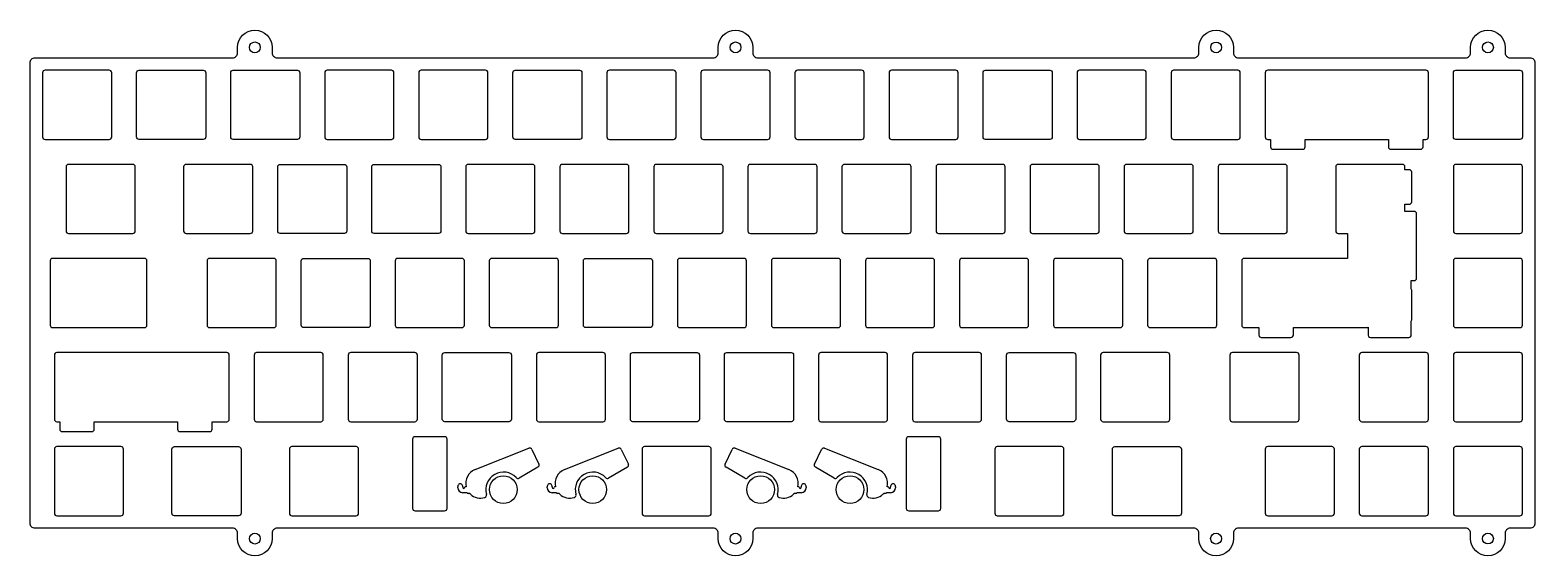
# Model space of a CAD drawing. Header units: millimetres. Extents: x -2 to 303, y -101 to 6.
import ezdxf

# ---------------------------------------------------------------- set-up
doc = ezdxf.new("R2010")
doc.units = ezdxf.units.MM
doc.layers.get('0').update_dxf_attribs({"linetype": 'CONTINUOUS'})

msp = doc.modelspace()

# ---------------------------------------------------------------- linework, layer by layer
for p, q in [((88.13, -83.36), (99.01, -79.06)), ((106.24, -83.36), (117.12, -79.06)), ((140.82, -79.06), (151.7, -83.36)), ((158.93, -79.06), (169.81, -83.36)), ((99.64, -79.3), (101.06, -82.25)), ((117.75, -79.3), (119.18, -82.25)), ((138.76, -82.25), (140.19, -79.3)), ((156.87, -82.25), (158.3, -79.3)), ((100.86, -82.9), (97.07, -85.09)), ((118.98, -82.9), (115.18, -85.09)), ((142.76, -85.09), (138.96, -82.9)), ((160.87, -85.09), (157.07, -82.9)), ((84.63, -87.05), (84.63, -86.85)), ((85.63, -86.85), (85.63, -87)), ((86.25, -88.05), (85.63, -88.05)), ((86.53, -88.13), (86.5, -88.12)), ((86.84, -88.2), (86.78, -88.2)), ((102.74, -87.05), (102.74, -86.85)), ((103.74, -86.85), (103.74, -87)), ((104.36, -88.05), (103.74, -88.05)), ((104.64, -88.13), (104.61, -88.12)), ((104.95, -88.2), (104.89, -88.2)), ((153.05, -88.2), (152.99, -88.2)), ((153.33, -88.12), (153.3, -88.13)), ((154.19, -88.05), (153.58, -88.05)), ((154.19, -87), (154.19, -86.85)), ((155.19, -86.85), (155.19, -87.05)), ((171.16, -88.2), (171.1, -88.2)), ((171.44, -88.12), (171.41, -88.13)), ((172.3, -88.05), (171.69, -88.05)), ((172.3, -87), (172.3, -86.85)), ((173.3, -86.85), (173.3, -87.05))]:
    msp.add_line(p, q)
for points in [[(137.38, -97.35), (137.38, -96.25, 0.414214), (136.38, -95.25), (48.03, -95.25, 0.414214), (47.03, -96.25), (47.03, -97.35, -1), (40.03, -97.35), (40.03, -96.25, 0.414214), (39.03, -95.25), (-1, -95.25, -0.414214), (-2, -94.25), (-2, -1, -0.414214), (-1, 0), (39.03, 0, 0.414214), (40.03, 1), (40.03, 2.1, -1), (47.03, 2.1), (47.03, 1, 0.414214), (48.03, 0), (136.38, 0, 0.414214), (137.38, 1), (137.38, 2.1, -1), (144.38, 2.1), (144.38, 1, 0.414214), (145.38, 0), (233.73, 0, 0.414214), (234.73, 1), (234.73, 2.1, -1), (241.73, 2.1), (241.73, 1, 0.414214), (242.73, 0), (288.78, 0, 0.414214), (289.78, 1), (289.78, 2.1, -1), (296.78, 2.1), (296.78, 1, 0.414214), (297.78, 0), (301.8, 0, -0.414214), (302.8, -1), (302.8, -94.25, -0.414214), (301.8, -95.25), (297.78, -95.25, 0.414214), (296.78, -96.25), (296.78, -97.35, -1), (289.78, -97.35), (289.78, -96.25, 0.414214), (288.78, -95.25), (242.73, -95.25, 0.414214), (241.73, -96.25), (241.73, -97.35, -1), (234.73, -97.35), (234.73, -96.25, 0.414214), (233.73, -95.25), (145.38, -95.25, 0.414214), (144.38, -96.25), (144.38, -97.35, -1)], [(1.03, -16.53), (14.03, -16.53, 0.414214), (14.53, -16.03), (14.53, -3.03, 0.414214), (14.03, -2.53), (13.54, -2.53), (13.53, -2.53), (1.53, -2.53), (1.51, -2.53), (1.03, -2.53, 0.414214), (0.53, -3.03), (0.53, -16.03, 0.414214)], [(20.08, -16.53, -0.414214), (19.58, -16.03), (19.58, -3.03, -0.414214), (20.08, -2.53), (20.56, -2.53), (20.58, -2.53), (32.58, -2.53), (32.59, -2.53), (33.08, -2.53, -0.414214), (33.58, -3.03), (33.58, -16.03, -0.414214), (33.08, -16.53)], [(52.63, -16.03, -0.414214), (52.13, -16.53), (39.13, -16.53, -0.414214), (38.63, -16.03), (38.63, -3.03, -0.414214), (39.13, -2.53), (39.61, -2.53), (39.63, -2.53), (51.63, -2.53), (51.64, -2.53), (52.13, -2.53, -0.414214), (52.63, -3.03)], [(70.68, -2.53), (58.68, -2.53), (58.66, -2.53), (58.18, -2.53, 0.414214), (57.68, -3.03), (57.68, -16.03, 0.414214), (58.18, -16.53), (71.18, -16.53, 0.414214), (71.68, -16.03), (71.68, -3.03, 0.414214), (71.18, -2.53), (70.69, -2.53)], [(76.73, -3.03), (76.73, -16.03, 0.414214), (77.23, -16.53), (90.23, -16.53, 0.414214), (90.73, -16.03), (90.73, -3.03, 0.414214), (90.23, -2.53), (89.74, -2.53), (89.73, -2.53), (77.73, -2.53), (77.71, -2.53), (77.23, -2.53, 0.414214)], [(95.78, -3.03, -0.414214), (96.28, -2.53), (96.76, -2.53), (96.78, -2.53), (108.78, -2.53), (108.79, -2.53), (109.28, -2.53, -0.414214), (109.78, -3.03), (109.78, -16.03, -0.414214), (109.28, -16.53), (96.28, -16.53, -0.414214), (95.78, -16.03)], [(128.83, -16.03), (128.83, -3.03, 0.414214), (128.33, -2.53), (127.84, -2.53), (127.83, -2.53), (115.83, -2.53), (115.81, -2.53), (115.33, -2.53, 0.414214), (114.83, -3.03), (114.83, -16.03, 0.414214), (115.33, -16.53), (128.33, -16.53, 0.414214)], [(133.88, -3.03), (133.88, -16.03, 0.414214), (134.38, -16.53), (147.38, -16.53, 0.414214), (147.88, -16.03), (147.88, -3.03, 0.414214), (147.38, -2.53), (146.89, -2.53), (146.88, -2.53), (134.88, -2.53), (134.86, -2.53), (134.38, -2.53, 0.414214)], [(153.93, -2.53), (153.91, -2.53), (153.43, -2.53, 0.414214), (152.93, -3.03), (152.93, -16.03, 0.414214), (153.43, -16.53), (166.43, -16.53, 0.414214), (166.93, -16.03), (166.93, -3.03, 0.414214), (166.43, -2.53), (165.94, -2.53), (165.93, -2.53)], [(171.98, -3.03), (171.98, -16.03, 0.414214), (172.48, -16.53), (185.48, -16.53, 0.414214), (185.98, -16.03), (185.98, -3.03, 0.414214), (185.48, -2.53), (184.99, -2.53), (184.98, -2.53), (172.98, -2.53), (172.96, -2.53), (172.48, -2.53, 0.414214)], [(204.53, -2.53, -0.414214), (205.03, -3.03), (205.03, -16.03, -0.414214), (204.53, -16.53), (191.53, -16.53, -0.414214), (191.03, -16.03), (191.03, -3.03, -0.414214), (191.53, -2.53), (192.01, -2.53), (192.03, -2.53), (204.03, -2.53), (204.04, -2.53)], [(210.58, -16.53), (223.58, -16.53, 0.414214), (224.08, -16.03), (224.08, -3.03, 0.414214), (223.58, -2.53), (223.09, -2.53), (223.08, -2.53), (211.08, -2.53), (211.06, -2.53), (210.58, -2.53, 0.414214), (210.08, -3.03), (210.08, -16.03, 0.414214)], [(242.63, -2.53), (242.14, -2.53), (242.13, -2.53), (230.13, -2.53), (230.11, -2.53), (229.63, -2.53, 0.414214), (229.13, -3.03), (229.13, -16.03, 0.414214), (229.63, -16.53), (242.63, -16.53, 0.414214), (243.13, -16.03), (243.13, -3.03, 0.414214)], [(256.26, -18.03), (256.26, -16.53), (273.14, -16.53), (273.14, -18.03, 0.414214), (273.64, -18.53), (279.64, -18.53, 0.414214), (280.14, -18.03), (280.14, -16.53), (280.73, -16.53, 0.414214), (281.23, -16.03), (281.23, -3.03, 0.414214), (280.73, -2.53), (280.24, -2.53), (280.23, -2.53), (249.18, -2.53), (249.16, -2.53), (248.68, -2.53, 0.414214), (248.18, -3.03), (248.18, -16.03, 0.414214), (248.68, -16.53), (249.26, -16.53), (249.26, -18.03, 0.414214), (249.76, -18.53), (255.76, -18.53, 0.414214)], [(286.78, -16.53, -0.414214), (286.28, -16.03), (286.28, -3.03, -0.414214), (286.78, -2.53), (287.26, -2.53), (287.28, -2.53), (299.28, -2.53), (299.29, -2.53), (299.78, -2.53, -0.414214), (300.28, -3.03), (300.28, -16.03, -0.414214), (299.78, -16.53)], [(18.3, -21.58), (18.29, -21.58), (6.29, -21.58), (6.27, -21.58), (5.79, -21.58, 0.414214), (5.29, -22.08), (5.29, -35.08, 0.414214), (5.79, -35.58), (18.79, -35.58, 0.414214), (19.29, -35.08), (19.29, -22.08, 0.414214), (18.79, -21.58)], [(29.1, -22.08), (29.1, -35.08, 0.414214), (29.6, -35.58), (42.6, -35.58, 0.414214), (43.1, -35.08), (43.1, -22.08, 0.414214), (42.6, -21.58), (42.11, -21.58), (42.1, -21.58), (30.1, -21.58), (30.09, -21.58), (29.6, -21.58, 0.414214)], [(61.65, -21.58, -0.414214), (62.15, -22.08), (62.15, -35.08, -0.414214), (61.65, -35.58), (48.65, -35.58, -0.414214), (48.15, -35.08), (48.15, -22.08, -0.414214), (48.65, -21.58), (49.14, -21.58), (49.15, -21.58), (61.15, -21.58), (61.16, -21.58)], [(81.2, -35.08, -0.414214), (80.7, -35.58), (67.7, -35.58, -0.414214), (67.2, -35.08), (67.2, -22.08, -0.414214), (67.7, -21.58), (68.19, -21.58), (68.2, -21.58), (80.2, -21.58), (80.21, -21.58), (80.7, -21.58, -0.414214), (81.2, -22.08)], [(86.25, -22.08), (86.25, -35.08, 0.414214), (86.75, -35.58), (99.75, -35.58, 0.414214), (100.25, -35.08), (100.25, -22.08, 0.414214), (99.75, -21.58), (99.26, -21.58), (99.25, -21.58), (87.25, -21.58), (87.24, -21.58), (86.75, -21.58, 0.414214)], [(106.3, -21.58), (106.29, -21.58), (105.8, -21.58, 0.414214), (105.3, -22.08), (105.3, -35.08, 0.414214), (105.8, -35.58), (118.8, -35.58, 0.414214), (119.3, -35.08), (119.3, -22.08, 0.414214), (118.8, -21.58), (118.31, -21.58), (118.3, -21.58)], [(125.35, -21.58), (125.34, -21.58), (124.85, -21.58, 0.414214), (124.35, -22.08), (124.35, -35.08, 0.414214), (124.85, -35.58), (137.85, -35.58, 0.414214), (138.35, -35.08), (138.35, -22.08, 0.414214), (137.85, -21.58), (137.36, -21.58), (137.35, -21.58)], [(144.4, -21.58), (144.39, -21.58), (143.9, -21.58, 0.414214), (143.4, -22.08), (143.4, -35.08, 0.414214), (143.9, -35.58), (156.9, -35.58, 0.414214), (157.4, -35.08), (157.4, -22.08, 0.414214), (156.9, -21.58), (156.41, -21.58), (156.4, -21.58)], [(175.46, -21.58), (175.45, -21.58), (163.45, -21.58), (163.44, -21.58), (162.95, -21.58, 0.414214), (162.45, -22.08), (162.45, -35.08, 0.414214), (162.95, -35.58), (175.95, -35.58, 0.414214), (176.45, -35.08), (176.45, -22.08, 0.414214), (175.95, -21.58)], [(181.5, -22.08), (181.5, -35.08, 0.414214), (182, -35.58), (195, -35.58, 0.414214), (195.5, -35.08), (195.5, -22.08, 0.414214), (195, -21.58), (194.51, -21.58), (194.5, -21.58), (182.5, -21.58), (182.49, -21.58), (182, -21.58, 0.414214)], [(201.05, -35.58), (214.05, -35.58, 0.414214), (214.55, -35.08), (214.55, -22.08, 0.414214), (214.05, -21.58), (213.56, -21.58), (213.55, -21.58), (201.55, -21.58), (201.54, -21.58), (201.05, -21.58, 0.414214), (200.55, -22.08), (200.55, -35.08, 0.414214)], [(233.1, -21.58), (232.61, -21.58), (232.6, -21.58), (220.6, -21.58), (220.59, -21.58), (220.1, -21.58, 0.414214), (219.6, -22.08), (219.6, -35.08, 0.414214), (220.1, -35.58), (233.1, -35.58, 0.414214), (233.6, -35.08), (233.6, -22.08, 0.414214)], [(252.65, -35.08), (252.65, -22.08, 0.414214), (252.15, -21.58), (251.66, -21.58), (251.65, -21.58), (239.65, -21.58), (239.64, -21.58), (239.15, -21.58, 0.414214), (238.65, -22.08), (238.65, -35.08, 0.414214), (239.15, -35.58), (252.15, -35.58, 0.414214)], [(277.76, -45.1), (278.34, -45.1, 0.414214), (278.84, -44.6), (278.84, -31.6, 0.414214), (278.34, -31.1), (276.46, -31.1), (276.46, -29.66), (277.34, -29.66, 0.414214), (277.84, -29.16), (277.84, -23.16, 0.414214), (277.34, -22.66), (276.46, -22.66), (276.46, -22.08, 0.414214), (275.96, -21.58), (275.48, -21.58), (275.46, -21.58), (263.46, -21.58), (263.45, -21.58), (262.96, -21.58, 0.414214), (262.46, -22.08), (262.46, -35.08, 0.414214), (262.96, -35.58), (264.84, -35.58), (264.84, -40.63), (256.32, -40.63), (256.31, -40.63), (243.91, -40.63, 0.414214), (243.41, -41.13), (243.41, -54.13, 0.414214), (243.91, -54.63), (246.88, -54.63), (246.88, -56.13, 0.414214), (247.38, -56.63), (253.38, -56.63, 0.414214), (253.88, -56.13), (253.88, -54.63), (255.81, -54.63, 0.003482), (255.82, -54.63), (268.82, -54.63, 0.118697), (269.05, -54.57), (269.05, -55.94, 0.531199), (269.51, -56.63), (277.26, -56.63, 0.414214), (277.76, -56.13), (277.76, -53.32, 0.150833), (277.84, -53.04), (277.84, -47.04, 0.150833), (277.76, -46.76)], [(287.26, -21.58), (286.78, -21.58, 0.414214), (286.28, -22.08), (286.28, -35.08, 0.414214), (286.78, -35.58), (299.78, -35.58, 0.414214), (300.28, -35.08), (300.28, -22.08, 0.414214), (299.78, -21.58), (299.29, -21.58), (299.28, -21.58), (287.28, -21.58)], [(2.07, -41.13), (2.07, -54.13, 0.414214), (2.57, -54.63), (21.17, -54.63, 0.414214), (21.67, -54.13), (21.67, -41.13, 0.414214), (21.17, -40.63), (20.68, -40.63), (20.67, -40.63), (3.91, -40.63), (3.89, -40.63), (2.57, -40.63, 0.414214)], [(34.86, -40.63), (34.85, -40.63), (34.36, -40.63, 0.414214), (33.86, -41.13), (33.86, -54.13, 0.414214), (34.36, -54.63), (47.36, -54.63, 0.414214), (47.86, -54.13), (47.86, -41.13, 0.414214), (47.36, -40.63), (46.88, -40.63), (46.86, -40.63)], [(66.91, -54.13, -0.414214), (66.41, -54.63), (53.41, -54.63, -0.414214), (52.91, -54.13), (52.91, -41.13, -0.414214), (53.41, -40.63), (53.9, -40.63), (53.91, -40.63), (65.91, -40.63), (65.93, -40.63), (66.41, -40.63, -0.414214), (66.91, -41.13)], [(85.46, -40.63), (84.98, -40.63), (84.96, -40.63), (72.96, -40.63), (72.95, -40.63), (72.46, -40.63, 0.414214), (71.96, -41.13), (71.96, -54.13, 0.414214), (72.46, -54.63), (85.46, -54.63, 0.414214), (85.96, -54.13), (85.96, -41.13, 0.414214)], [(91.51, -54.63), (104.51, -54.63, 0.414214), (105.01, -54.13), (105.01, -41.13, 0.414214), (104.51, -40.63), (104.03, -40.63), (104.01, -40.63), (92.01, -40.63), (92, -40.63), (91.51, -40.63, 0.414214), (91.01, -41.13), (91.01, -54.13, 0.414214)], [(110.56, -54.63, -0.414214), (110.06, -54.13), (110.06, -41.13, -0.414214), (110.56, -40.63), (111.05, -40.63), (111.06, -40.63), (123.06, -40.63), (123.08, -40.63), (123.56, -40.63, -0.414214), (124.06, -41.13), (124.06, -54.13, -0.414214), (123.56, -54.63)], [(142.11, -40.63), (130.11, -40.63), (130.1, -40.63), (129.61, -40.63, 0.414214), (129.11, -41.13), (129.11, -54.13, 0.414214), (129.61, -54.63), (142.61, -54.63, 0.414214), (143.11, -54.13), (143.11, -41.13, 0.414214), (142.61, -40.63), (142.13, -40.63)], [(148.66, -54.63), (161.66, -54.63, 0.414214), (162.16, -54.13), (162.16, -41.13, 0.414214), (161.66, -40.63), (161.18, -40.63), (161.16, -40.63), (149.16, -40.63), (149.15, -40.63), (148.66, -40.63, 0.414214), (148.16, -41.13), (148.16, -54.13, 0.414214)], [(168.2, -40.63), (167.71, -40.63, 0.414214), (167.21, -41.13), (167.21, -54.13, 0.414214), (167.71, -54.63), (180.71, -54.63, 0.414214), (181.21, -54.13), (181.21, -41.13, 0.414214), (180.71, -40.63), (180.23, -40.63), (180.21, -40.63), (168.21, -40.63)], [(199.76, -40.63), (199.28, -40.63), (199.26, -40.63), (187.26, -40.63), (187.25, -40.63), (186.76, -40.63, 0.414214), (186.26, -41.13), (186.26, -54.13, 0.414214), (186.76, -54.63), (199.76, -54.63, 0.414214), (200.26, -54.13), (200.26, -41.13, 0.414214)], [(218.33, -40.63), (218.31, -40.63), (206.31, -40.63), (206.3, -40.63), (205.81, -40.63, 0.414214), (205.31, -41.13), (205.31, -54.13, 0.414214), (205.81, -54.63), (218.81, -54.63, 0.414214), (219.31, -54.13), (219.31, -41.13, 0.414214), (218.81, -40.63)], [(224.86, -54.63), (237.86, -54.63, 0.414214), (238.36, -54.13), (238.36, -41.13, 0.414214), (237.86, -40.63), (237.38, -40.63), (237.36, -40.63), (225.36, -40.63), (225.35, -40.63), (224.86, -40.63, 0.414214), (224.36, -41.13), (224.36, -54.13, 0.414214)], [(299.78, -40.63), (299.29, -40.63), (299.28, -40.63), (287.28, -40.63), (287.26, -40.63), (286.78, -40.63, 0.414214), (286.28, -41.13), (286.28, -54.13, 0.414214), (286.78, -54.63), (299.78, -54.63, 0.414214), (300.28, -54.13), (300.28, -41.13, 0.414214)], [(10.99, -73.68), (12.92, -73.68, 0.003446), (12.93, -73.68), (25.93, -73.68, 0.003446), (25.94, -73.68), (27.87, -73.68), (27.87, -75.18, 0.414214), (28.37, -75.68), (34.37, -75.68, 0.414214), (34.87, -75.18), (34.87, -73.68), (37.84, -73.68, 0.414214), (38.34, -73.18), (38.34, -60.18, 0.414214), (37.84, -59.68), (25.44, -59.68), (25.43, -59.68), (13.43, -59.68), (13.42, -59.68), (3.41, -59.68, 0.414214), (2.91, -60.18), (2.91, -73.18, 0.414214), (3.41, -73.68), (3.99, -73.68), (3.99, -75.18, 0.414214), (4.49, -75.68), (10.49, -75.68, 0.414214), (10.99, -75.18)], [(43.89, -73.68), (56.89, -73.68, 0.414214), (57.39, -73.18), (57.39, -60.18, 0.414214), (56.89, -59.68), (56.4, -59.68), (56.39, -59.68), (44.39, -59.68), (44.37, -59.68), (43.89, -59.68, 0.414214), (43.39, -60.18), (43.39, -73.18, 0.414214)], [(63.42, -59.68), (62.94, -59.68, 0.414214), (62.44, -60.18), (62.44, -73.18, 0.414214), (62.94, -73.68), (75.94, -73.68, 0.414214), (76.44, -73.18), (76.44, -60.18, 0.414214), (75.94, -59.68), (75.45, -59.68), (75.44, -59.68), (63.44, -59.68)], [(81.99, -73.68, -0.414214), (81.49, -73.18), (81.49, -60.18, -0.414214), (81.99, -59.68), (82.47, -59.68), (82.49, -59.68), (94.49, -59.68), (94.5, -59.68), (94.99, -59.68, -0.414214), (95.49, -60.18), (95.49, -73.18, -0.414214), (94.99, -73.68)], [(114.04, -59.68), (113.55, -59.68), (113.54, -59.68), (101.54, -59.68), (101.52, -59.68), (101.04, -59.68, 0.414214), (100.54, -60.18), (100.54, -73.18, 0.414214), (101.04, -73.68), (114.04, -73.68, 0.414214), (114.54, -73.18), (114.54, -60.18, 0.414214)], [(133.59, -73.18, -0.414214), (133.09, -73.68), (120.09, -73.68, -0.414214), (119.59, -73.18), (119.59, -60.18, -0.414214), (120.09, -59.68), (120.57, -59.68), (120.59, -59.68), (132.59, -59.68), (132.6, -59.68), (133.09, -59.68, -0.414214), (133.59, -60.18)], [(138.64, -60.18, -0.414214), (139.14, -59.68), (139.62, -59.68), (139.64, -59.68), (151.64, -59.68), (151.65, -59.68), (152.14, -59.68, -0.414214), (152.64, -60.18), (152.64, -73.18, -0.414214), (152.14, -73.68), (139.14, -73.68, -0.414214), (138.64, -73.18)], [(158.67, -59.68), (158.19, -59.68, 0.414214), (157.69, -60.18), (157.69, -73.18, 0.414214), (158.19, -73.68), (171.19, -73.68, 0.414214), (171.69, -73.18), (171.69, -60.18, 0.414214), (171.19, -59.68), (170.7, -59.68), (170.69, -59.68), (158.69, -59.68)], [(189.75, -59.68), (189.74, -59.68), (177.74, -59.68), (177.72, -59.68), (177.24, -59.68, 0.414214), (176.74, -60.18), (176.74, -73.18, 0.414214), (177.24, -73.68), (190.24, -73.68, 0.414214), (190.74, -73.18), (190.74, -60.18, 0.414214), (190.24, -59.68)], [(209.29, -59.68, -0.414214), (209.79, -60.18), (209.79, -73.18, -0.414214), (209.29, -73.68), (196.29, -73.68, -0.414214), (195.79, -73.18), (195.79, -60.18, -0.414214), (196.29, -59.68), (196.77, -59.68), (196.79, -59.68), (208.79, -59.68), (208.8, -59.68)], [(228.34, -59.68), (227.85, -59.68), (227.84, -59.68), (215.84, -59.68), (215.82, -59.68), (215.34, -59.68, 0.414214), (214.84, -60.18), (214.84, -73.18, 0.414214), (215.34, -73.68), (228.34, -73.68, 0.414214), (228.84, -73.18), (228.84, -60.18, 0.414214)], [(254.03, -59.68), (242.03, -59.68), (242.02, -59.68), (241.53, -59.68, 0.414214), (241.03, -60.18), (241.03, -73.18, 0.414214), (241.53, -73.68), (254.53, -73.68, 0.414214), (255.03, -73.18), (255.03, -60.18, 0.414214), (254.53, -59.68), (254.05, -59.68)], [(267.73, -73.68), (280.73, -73.68, 0.414214), (281.23, -73.18), (281.23, -60.18, 0.414214), (280.73, -59.68), (280.24, -59.68), (280.23, -59.68), (268.23, -59.68), (268.21, -59.68), (267.73, -59.68, 0.414214), (267.23, -60.18), (267.23, -73.18, 0.414214)], [(286.78, -73.68), (299.78, -73.68, 0.414214), (300.28, -73.18), (300.28, -60.18, 0.414214), (299.78, -59.68), (299.29, -59.68), (299.28, -59.68), (287.28, -59.68), (287.26, -59.68), (286.78, -59.68, 0.414214), (286.28, -60.18), (286.28, -73.18, 0.414214)], [(16.41, -78.73), (15.92, -78.73), (15.91, -78.73), (3.91, -78.73), (3.89, -78.73), (3.41, -78.73, 0.414214), (2.91, -79.23), (2.91, -92.23, 0.414214), (3.41, -92.73), (16.41, -92.73, 0.414214), (16.91, -92.23), (16.91, -79.23, 0.414214)], [(27.22, -92.73, -0.414214), (26.72, -92.23), (26.72, -79.23, -0.414214), (27.22, -78.73), (27.7, -78.73), (27.72, -78.73), (39.72, -78.73), (39.73, -78.73), (40.22, -78.73, -0.414214), (40.72, -79.23), (40.72, -92.23, -0.414214), (40.22, -92.73)], [(64.03, -78.73), (63.55, -78.73), (63.53, -78.73), (51.53, -78.73), (51.52, -78.73), (51.03, -78.73, 0.414214), (50.53, -79.23), (50.53, -92.23, 0.414214), (51.03, -92.73), (64.03, -92.73, 0.414214), (64.53, -92.23), (64.53, -79.23, 0.414214)], [(75.97, -91.73), (81.97, -91.73, 0.414214), (82.47, -91.23), (82.47, -77.23, 0.414214), (81.97, -76.73), (81.48, -76.73), (81.47, -76.73), (76.47, -76.73), (76.45, -76.73), (75.97, -76.73, 0.414214), (75.47, -77.23), (75.47, -91.23, 0.414214)], [(134.98, -78.73), (134.97, -78.73), (122.97, -78.73), (122.95, -78.73), (122.47, -78.73, 0.414214), (121.97, -79.23), (121.97, -92.23, 0.414214), (122.47, -92.73), (135.47, -92.73, 0.414214), (135.97, -92.23), (135.97, -79.23, 0.414214), (135.47, -78.73)], [(182.47, -91.23), (182.47, -77.23, 0.414214), (181.97, -76.73), (181.48, -76.73), (181.47, -76.73), (176.47, -76.73), (176.45, -76.73), (175.97, -76.73, 0.414214), (175.47, -77.23), (175.47, -91.23, 0.414214), (175.97, -91.73), (181.97, -91.73, 0.414214)], [(194.39, -78.73), (193.91, -78.73, 0.414214), (193.41, -79.23), (193.41, -92.23, 0.414214), (193.91, -92.73), (206.91, -92.73, 0.414214), (207.41, -92.23), (207.41, -79.23, 0.414214), (206.91, -78.73), (206.42, -78.73), (206.41, -78.73), (194.41, -78.73)], [(217.22, -79.23, -0.414214), (217.72, -78.73), (218.2, -78.73), (218.22, -78.73), (230.22, -78.73), (230.23, -78.73), (230.72, -78.73, -0.414214), (231.22, -79.23), (231.22, -92.23, -0.414214), (230.72, -92.73), (217.72, -92.73, -0.414214), (217.22, -92.23)], [(261.19, -78.73), (261.18, -78.73), (249.18, -78.73), (249.16, -78.73), (248.68, -78.73, 0.414214), (248.18, -79.23), (248.18, -92.23, 0.414214), (248.68, -92.73), (261.68, -92.73, 0.414214), (262.18, -92.23), (262.18, -79.23, 0.414214), (261.68, -78.73)], [(281.23, -92.23), (281.23, -79.23, 0.414214), (280.73, -78.73), (280.24, -78.73), (280.23, -78.73), (268.23, -78.73), (268.21, -78.73), (267.73, -78.73, 0.414214), (267.23, -79.23), (267.23, -92.23, 0.414214), (267.73, -92.73), (280.73, -92.73, 0.414214)], [(287.28, -78.73), (287.26, -78.73), (286.78, -78.73, 0.414214), (286.28, -79.23), (286.28, -92.23, 0.414214), (286.78, -92.73), (299.78, -92.73, 0.414214), (300.28, -92.23), (300.28, -79.23, 0.414214), (299.78, -78.73), (299.29, -78.73), (299.28, -78.73)]]:
    msp.add_lwpolyline(points, format="xyb", close=True)
for centre, radius in [((43.52, 2.1), 1.1), ((140.89, 2.11), 1.1), ((238.23, 2.09), 1.1), ((293.29, 2.1), 1.1), ((93.86, -87.43), 2.8), ((111.97, -87.43), 2.8), ((145.97, -87.43), 2.8), ((164.08, -87.43), 2.8), ((43.53, -97.35), 1.1), ((140.87, -97.36), 1.1), ((238.22, -97.36), 1.1), ((293.28, -97.34), 1.1)]:
    msp.add_circle(centre, radius)
for centre, radius, start, end in [((99.19, -79.52), 0.5, 25.8, 111.5946), ((117.3, -79.52), 0.5, 25.8, 111.5947), ((140.64, -79.52), 0.5, 68.4053, 154.2), ((158.75, -79.52), 0.5, 68.4054, 154.2), ((100.61, -82.47), 0.5, -59.9946, 25.8), ((118.73, -82.47), 0.5, -59.9946, 25.8001), ((139.21, -82.47), 0.5, 154.1999, 239.9946), ((157.32, -82.47), 0.5, 154.2, 239.9946), ((89.23, -86.15), 3, 111.5946, 193.47), ((93.86, -87.43), 3.55, 43.0918, 195.9883), ((96.82, -84.66), 0.5, 223.0918, 300.0055), ((107.34, -86.15), 3, 111.5946, 193.47), ((111.97, -87.43), 3.55, 43.0918, 195.9883), ((114.93, -84.66), 0.5, 223.0918, 300.0054), ((143.01, -84.66), 0.5, 239.9946, 316.9082), ((145.97, -87.43), 3.55, -15.9883, 136.9082), ((150.59, -86.15), 3, -13.47, 68.4054), ((161.12, -84.66), 0.5, 239.9946, 316.9082), ((164.08, -87.43), 3.55, -15.9883, 136.9082), ((168.7, -86.15), 3, -13.47, 68.4054), ((85.13, -86.78), 0.506, -8.4855, 188.4856), ((85.63, -87.05), 1, 180, 270), ((85.83, -87), 0.195, 180.0103, 348.9273), ((86.32, -87.19), 0.339, 90.8434, 152.8917), ((86.25, -88.55), 0.5, 60, 90), ((86.78, -87.7), 0.5, 240, 270), ((86.84, -88.7), 0.5, 46.7669, 90), ((89.23, -86.15), 3, 226.7668, 287.0176), ((103.24, -86.78), 0.506, -8.4855, 188.4855), ((103.74, -87.05), 1, 180, 270), ((103.94, -87), 0.195, 180.0103, 348.9276), ((104.43, -87.19), 0.339, 90.8434, 152.8915), ((104.36, -88.55), 0.5, 60, 90), ((104.89, -87.7), 0.5, 240, 270), ((104.95, -88.7), 0.5, 46.7669, 90.0001), ((107.34, -86.15), 3, 226.7668, 287.0176), ((150.59, -86.15), 3, 252.9824, 313.2332), ((152.99, -88.7), 0.5, 89.9999, 133.2331), ((153.05, -87.7), 0.5, 270, 300), ((153.58, -88.55), 0.5, 90, 120), ((153.51, -87.19), 0.339, 27.1085, 89.1566), ((154, -87), 0.195, 191.0724, 359.9897), ((154.69, -86.78), 0.506, -8.4855, 188.4855), ((154.19, -87.05), 1, -90, 0), ((168.7, -86.15), 3, 252.9824, 313.2332), ((171.1, -88.7), 0.5, 90, 133.2331), ((171.16, -87.7), 0.5, 270, 300), ((171.69, -88.55), 0.5, 90, 120), ((171.62, -87.19), 0.339, 27.1083, 89.1566), ((172.11, -87), 0.195, 191.0727, 359.9897), ((172.8, -86.78), 0.506, -8.4856, 188.4855), ((172.3, -87.05), 1, -90, 0), ((89.96, -88.54), 0.5, -72.9825, 15.9883), ((108.08, -88.54), 0.5, -72.9825, 15.9884), ((149.86, -88.54), 0.5, 164.0116, 252.9825), ((167.97, -88.54), 0.5, 164.0117, 252.9825)]:
    msp.add_arc(centre, radius, start, end)

doc.saveas('drawing.dxf')
